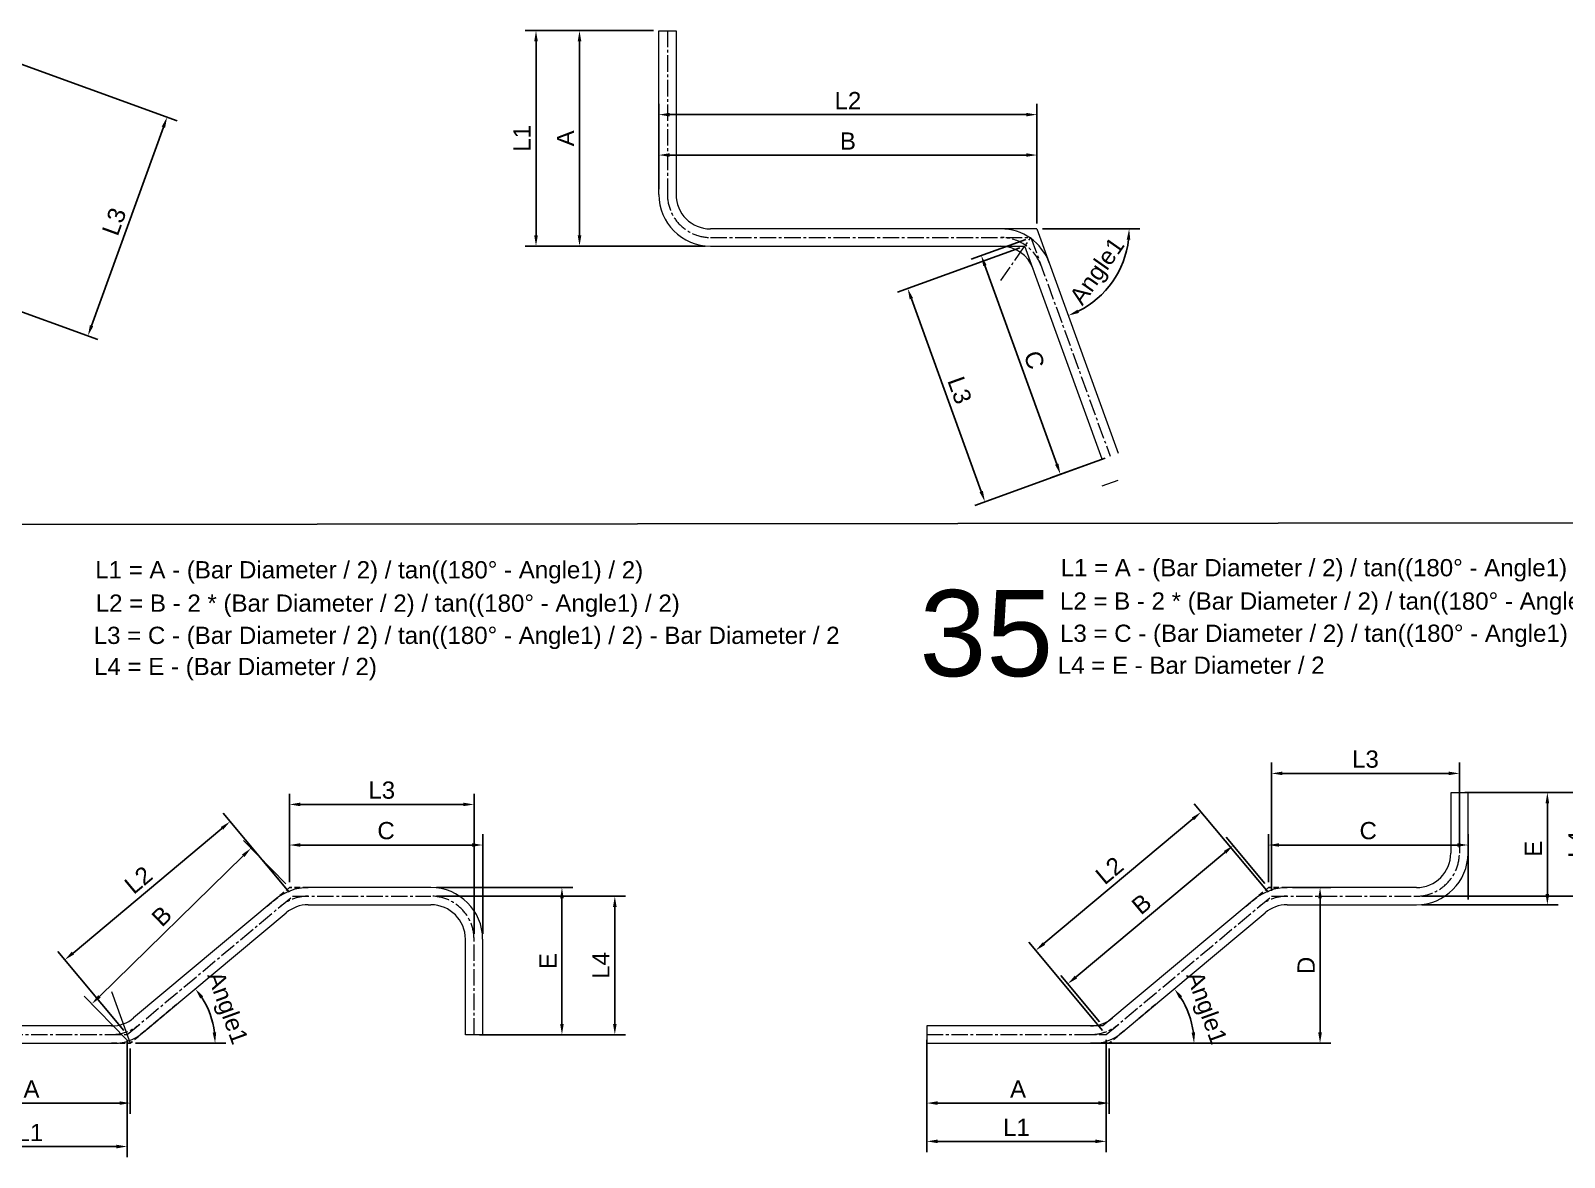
# Model space of a CAD drawing. Header units: metres. Extents: x 125 to 13754, y 1503 to 11930.
# Drawn here: x 2531 to 4311, y 7544 to 8852 of the extents above; entities that cross this region are included whole.
import ezdxf

# ---------------------------------------------------------------- set-up
doc = ezdxf.new("R2010")
doc.units = ezdxf.units.M
doc.linetypes.add('CENTER2', pattern=[28.575, 19.05, -3.175, 3.175, -3.175])
doc.linetypes.add('HIDDEN', pattern=[9.525, 6.35, -3.175])
doc.layers.add('Border', color=6, linetype='HIDDEN')
for name, color, linetype, lineweight in [('CL', 5, 'CENTER2', 0), ('D-STR-DIM', 7, 'Continuous', 0), ('Rebar', 7, 'Continuous', 20)]:
    doc.layers.add(name, color=color, linetype=linetype, lineweight=lineweight)
doc.styles.add('Arial', font='arial.ttf')
doc.dimstyles.new('Check', dxfattribs={"dimscale": 10, "dimtxt": 2, "dimasz": 1.25, "dimexe": 1.25, "dimexo": 0.625, "dimtad": 1, "dimtoh": 1, "dimdec": 1, "dimtxsty": 'Arial', "dimcen": 2.5, "dimclrd": 8, "dimclre": 8, "dimclrt": 1, "dimaunit": 1, "dimadec": 3, "dimazin": 0, "dimtfac": 1, "dimtdec": 1, "dimtix": 1, "dimtmove": 0, "dimatfit": 3, "dimfxl": 1, "dimarcsym": 0})
doc.dimstyles.new('D1-1', dxfattribs={"dimscale": 10, "dimtxt": 2, "dimasz": 1.25, "dimexe": 1.25, "dimexo": 0.625, "dimtad": 1, "dimdec": 1, "dimtxsty": 'Arial', "dimcen": 2.5, "dimclrd": 8, "dimclre": 8, "dimclrt": 4, "dimadec": 1, "dimazin": 0, "dimtfac": 1, "dimtdec": 1, "dimtix": 1, "dimtmove": 0, "dimatfit": 3, "dimfxl": 1, "dimarcsym": 0})

# ---------------------------------------------------------------- blocks, each defined once
blk = doc.blocks.new('*D35')
at = {"layer": 'D-STR-DIM', "color": 8, "lineweight": -2, "transparency": 16777216}
for p, q in [((3259.8, 8668), (3259.8, 8719.9)), ((3272.3, 8707.4), (3686.4, 8707.4)), ((3698.9, 8628), (3698.9, 8719.9))]:
    blk.add_line(p, q, dxfattribs=at)
at = {"layer": 'D-STR-DIM', "color": 8, "transparency": 16777216}
for points in [[(3272.3, 8709.5), (3272.3, 8705.4), (3259.8, 8707.4)], [(3686.4, 8709.5), (3686.4, 8705.4), (3698.9, 8707.4)]]:
    blk.add_solid(points, dxfattribs=at)
at = {"layer": 'Defpoints', "color": 0, "transparency": 16777216}
for p in [(3698.9, 8707.4), (3259.8, 8661.8), (3698.9, 8621.8)]:
    blk.add_point(p, dxfattribs=at)
at = {"layer": 'D-STR-DIM', "color": 4, "transparency": 16777216, "insert": (3479.4, 8723.7), "char_height": 20, "attachment_point": 5, "style": 'Arial'}
blk.add_mtext('B', dxfattribs=at)
blk = doc.blocks.new('*D34')
at = {"layer": 'D-STR-DIM', "color": 8, "lineweight": -2, "transparency": 16777216}
for p, q in [((3253.6, 8851.8), (3155.3, 8851.8)), ((3167.8, 8614.3), (3167.8, 8839.3)), ((3313.6, 8601.8), (3155.3, 8601.8))]:
    blk.add_line(p, q, dxfattribs=at)
at = {"layer": 'D-STR-DIM', "color": 8, "transparency": 16777216}
for points in [[(3165.7, 8839.3), (3169.9, 8839.3), (3167.8, 8851.8)], [(3165.7, 8614.3), (3169.9, 8614.3), (3167.8, 8601.8)]]:
    blk.add_solid(points, dxfattribs=at)
at = {"layer": 'Defpoints', "color": 0, "transparency": 16777216}
for p in [(3167.8, 8851.8), (3259.8, 8851.8), (3319.8, 8601.8)]:
    blk.add_point(p, dxfattribs=at)
at = {"layer": 'D-STR-DIM', "color": 4, "transparency": 16777216, "insert": (3151.5, 8726.8), "char_height": 20, "attachment_point": 5, "rotation": 90, "style": 'Arial'}
blk.add_mtext('A', dxfattribs=at)
blk = doc.blocks.new('*D36')
at = {"layer": 'D-STR-DIM', "color": 8, "lineweight": -2, "transparency": 16777216}
for p, q in [((3686, 8609.6), (3622.4, 8586.6)), ((3638.4, 8579.1), (3721.8, 8348.7)), ((3777.9, 8355.7), (3714.4, 8332.7))]:
    blk.add_line(p, q, dxfattribs=at)
at = {"layer": 'D-STR-DIM', "color": 8, "transparency": 16777216}
for points in [[(3640.4, 8579.8), (3636.5, 8578.4), (3634.2, 8590.9)], [(3723.8, 8349.4), (3719.9, 8348), (3726.1, 8337)]]:
    blk.add_solid(points, dxfattribs=at)
at = {"layer": 'Defpoints', "color": 0, "transparency": 16777216}
for p in [(3691.9, 8611.8), (3783.8, 8357.9), (3726.1, 8337)]:
    blk.add_point(p, dxfattribs=at)
at = {"layer": 'D-STR-DIM', "color": 4, "transparency": 16777216, "insert": (3695.7, 8469.6), "char_height": 20, "attachment_point": 5, "rotation": 289.9065, "style": 'Arial'}
blk.add_mtext('C', dxfattribs=at)
blk = doc.blocks.new('*D37')
at = {"layer": 'D-STR-DIM', "color": 8, "lineweight": -2, "transparency": 16777216}
blk.add_line((3705.1, 8621.8), (3818.4, 8621.8), dxfattribs=at)
blk.add_arc((3698.9, 8621.8), 107, 296.6028, 353.3037, dxfattribs=at)
at = {"layer": 'D-STR-DIM', "color": 8, "transparency": 16777216}
for points in [[(3803.1, 8609.4), (3807.2, 8609.2), (3805.9, 8621.8)], [(3747.6, 8524.2), (3746, 8528), (3735.3, 8521.1)]]:
    blk.add_solid(points, dxfattribs=at)
at = {"layer": 'Defpoints', "color": 0, "transparency": 16777216}
for p in [(3319.8, 8621.8), (3698.9, 8621.8), (3698.9, 8621.8), (3772.2, 8543.8), (3793.2, 8361.3)]:
    blk.add_point(p, dxfattribs=at)
at = {"layer": 'D-STR-DIM', "color": 4, "transparency": 16777216, "insert": (3770.8, 8571.3), "char_height": 20, "attachment_point": 5, "rotation": 54.9533, "style": 'Arial'}
blk.add_mtext('Angle1', dxfattribs=at)
blk = doc.blocks.new('*D56')
at = {"layer": 'D-STR-DIM', "color": 8, "lineweight": -2, "transparency": 16777216}
for p, q in [((2416.8, 7680.5), (2416.8, 7594.7)), ((2646.3, 7670.5), (2646.3, 7594.7)), ((2633.8, 7607.2), (2429.3, 7607.2))]:
    blk.add_line(p, q, dxfattribs=at)
at = {"layer": 'D-STR-DIM', "color": 8, "transparency": 16777216}
for points in [[(2429.3, 7609.3), (2429.3, 7605.2), (2416.8, 7607.2)], [(2633.8, 7609.3), (2633.8, 7605.2), (2646.3, 7607.2)]]:
    blk.add_solid(points, dxfattribs=at)
at = {"layer": 'Defpoints', "color": 0, "transparency": 16777216}
for p in [(2416.8, 7686.7), (2646.3, 7676.7), (2416.8, 7607.2)]:
    blk.add_point(p, dxfattribs=at)
at = {"layer": 'D-STR-DIM', "color": 4, "transparency": 16777216, "insert": (2531.6, 7623.5), "char_height": 20, "attachment_point": 5, "style": 'Arial'}
blk.add_mtext('A', dxfattribs=at)
blk = doc.blocks.new('*D57')
at = {"layer": 'D-STR-DIM', "color": 8, "lineweight": -2, "transparency": 16777216}
for p, q in [((2826.7, 7861.8), (2777.7, 7912)), ((2610.6, 7731.1), (2777.5, 7894.3)), ((2641.9, 7681.2), (2592.9, 7731.3))]:
    blk.add_line(p, q, dxfattribs=at)
at = {"layer": 'D-STR-DIM', "color": 8, "transparency": 16777216}
for points in [[(2776, 7895.8), (2778.9, 7892.8), (2786.4, 7903)], [(2609.1, 7732.6), (2612, 7729.6), (2601.6, 7722.4)]]:
    blk.add_solid(points, dxfattribs=at)
at = {"layer": 'Defpoints', "color": 0, "transparency": 16777216}
for p in [(2786.4, 7903), (2831.1, 7857.3), (2646.3, 7676.7)]:
    blk.add_point(p, dxfattribs=at)
at = {"layer": 'D-STR-DIM', "color": 4, "transparency": 16777216, "insert": (2682.7, 7824.3), "char_height": 20, "attachment_point": 5, "rotation": 44.3457, "style": 'Arial'}
blk.add_mtext('B', dxfattribs=at)
blk = doc.blocks.new('*D58')
at = {"layer": 'D-STR-DIM', "color": 8, "lineweight": -2, "transparency": 16777216}
for p, q in [((2831.1, 7863.6), (2831.1, 7919.2)), ((2843.6, 7906.7), (3042.9, 7906.7)), ((3055.4, 7803.6), (3055.4, 7919.2))]:
    blk.add_line(p, q, dxfattribs=at)
at = {"layer": 'D-STR-DIM', "color": 8, "transparency": 16777216}
for points in [[(2843.6, 7908.8), (2843.6, 7904.7), (2831.1, 7906.7)], [(3042.9, 7908.8), (3042.9, 7904.7), (3055.4, 7906.7)]]:
    blk.add_solid(points, dxfattribs=at)
at = {"layer": 'Defpoints', "color": 0, "transparency": 16777216}
for p in [(3055.4, 7906.7), (2831.1, 7857.3), (3055.4, 7797.3)]:
    blk.add_point(p, dxfattribs=at)
at = {"layer": 'D-STR-DIM', "color": 4, "transparency": 16777216, "insert": (2943.2, 7923.3), "char_height": 20, "attachment_point": 5, "style": 'Arial'}
blk.add_mtext('C', dxfattribs=at)
blk = doc.blocks.new('*D59')
at = {"layer": 'D-STR-DIM', "color": 8, "lineweight": -2, "transparency": 16777216}
blk.add_line((2652.5, 7676.7), (2757.3, 7676.7), dxfattribs=at)
blk.add_arc((2646.3, 7676.7), 98.5, 7.2776, 32.6304, dxfattribs=at)
at = {"layer": 'D-STR-DIM', "color": 8, "transparency": 16777216}
for points in [[(2727.5, 7728.6), (2730.9, 7731.1), (2721.8, 7739.9)], [(2746, 7689.3), (2741.9, 7689.1), (2744.8, 7676.7)]]:
    blk.add_solid(points, dxfattribs=at)
at = {"layer": 'Defpoints', "color": 0, "transparency": 16777216}
for p in [(2827.2, 7828), (2742.1, 7699.4), (2416.8, 7676.7), (2628.1, 7676.7), (2660.2, 7688.4)]:
    blk.add_point(p, dxfattribs=at)
at = {"layer": 'D-STR-DIM', "color": 4, "transparency": 16777216, "insert": (2756.9, 7716.9), "char_height": 20, "attachment_point": 5, "rotation": 289.954, "style": 'Arial'}
blk.add_mtext('Angle1', dxfattribs=at)
blk = doc.blocks.new('*D60')
at = {"layer": 'D-STR-DIM', "color": 8, "lineweight": -2, "transparency": 16777216}
for p, q in [((3001.6, 7857.3), (3159.9, 7857.3)), ((3147.4, 7844.8), (3147.4, 7699.1)), ((3061.6, 7686.6), (3159.9, 7686.6))]:
    blk.add_line(p, q, dxfattribs=at)
at = {"layer": 'D-STR-DIM', "color": 8, "transparency": 16777216}
for points in [[(3145.3, 7844.8), (3149.5, 7844.8), (3147.4, 7857.3)], [(3145.3, 7699.1), (3149.5, 7699.1), (3147.4, 7686.6)]]:
    blk.add_solid(points, dxfattribs=at)
at = {"layer": 'Defpoints', "color": 0, "transparency": 16777216}
for p in [(2995.4, 7857.3), (3055.4, 7686.6), (3147.4, 7686.6)]:
    blk.add_point(p, dxfattribs=at)
at = {"layer": 'D-STR-DIM', "color": 4, "transparency": 16777216, "insert": (3131.2, 7772), "char_height": 20, "attachment_point": 5, "rotation": 90, "style": 'Arial'}
blk.add_mtext('E', dxfattribs=at)
blk = doc.blocks.new('*D63')
at = {"layer": 'D-STR-DIM', "color": 8, "lineweight": -2, "transparency": 16777216}
for p, q in [((3571, 7680.5), (3571, 7594.7)), ((3782.7, 7670.5), (3782.7, 7594.7)), ((3770.2, 7607.2), (3583.5, 7607.2))]:
    blk.add_line(p, q, dxfattribs=at)
at = {"layer": 'D-STR-DIM', "color": 8, "transparency": 16777216}
for points in [[(3583.5, 7609.3), (3583.5, 7605.2), (3571, 7607.2)], [(3770.2, 7609.3), (3770.2, 7605.2), (3782.7, 7607.2)]]:
    blk.add_solid(points, dxfattribs=at)
at = {"layer": 'Defpoints', "color": 0, "transparency": 16777216}
for p in [(3571, 7686.7), (3782.7, 7676.7), (3571, 7607.2)]:
    blk.add_point(p, dxfattribs=at)
at = {"layer": 'D-STR-DIM', "color": 4, "transparency": 16777216, "insert": (3676.9, 7623.5), "char_height": 20, "attachment_point": 5, "style": 'Arial'}
blk.add_mtext('A', dxfattribs=at)
blk = doc.blocks.new('*D64')
at = {"layer": 'D-STR-DIM', "color": 8, "lineweight": -2, "transparency": 16777216}
for p, q in [((3963.5, 7862.1), (3918.7, 7915.8)), ((3744.2, 7753.6), (3917.1, 7898.2)), ((3771.5, 7701.5), (3726.6, 7755.2))]:
    blk.add_line(p, q, dxfattribs=at)
at = {"layer": 'D-STR-DIM', "color": 8, "transparency": 16777216}
for points in [[(3915.8, 7899.8), (3918.4, 7896.6), (3926.7, 7906.2)], [(3742.9, 7755.2), (3745.6, 7752), (3734.6, 7745.6)]]:
    blk.add_solid(points, dxfattribs=at)
at = {"layer": 'Defpoints', "color": 0, "transparency": 16777216}
for p in [(3926.7, 7906.2), (3967.5, 7857.3), (3775.5, 7696.7)]:
    blk.add_point(p, dxfattribs=at)
at = {"layer": 'D-STR-DIM', "color": 4, "transparency": 16777216, "insert": (3820.2, 7838.3), "char_height": 20, "attachment_point": 5, "rotation": 39.908, "style": 'Arial'}
blk.add_mtext('B', dxfattribs=at)
blk = doc.blocks.new('*D65')
at = {"layer": 'D-STR-DIM', "color": 8, "lineweight": -2, "transparency": 16777216}
for p, q in [((3995.6, 7857.3), (4040, 7857.3)), ((4027.5, 7689.2), (4027.5, 7844.8)), ((3767.2, 7676.7), (4040, 7676.7))]:
    blk.add_line(p, q, dxfattribs=at)
at = {"layer": 'D-STR-DIM', "color": 8, "transparency": 16777216}
for points in [[(4025.4, 7844.8), (4029.6, 7844.8), (4027.5, 7857.3)], [(4025.4, 7689.2), (4029.6, 7689.2), (4027.5, 7676.7)]]:
    blk.add_solid(points, dxfattribs=at)
at = {"layer": 'Defpoints', "color": 0, "transparency": 16777216}
for p in [(3989.3, 7857.3), (4027.5, 7857.3), (3761, 7676.7)]:
    blk.add_point(p, dxfattribs=at)
at = {"layer": 'D-STR-DIM', "color": 4, "transparency": 16777216, "insert": (4011.3, 7767), "char_height": 20, "width": 15.706, "attachment_point": 5, "rotation": 90, "style": 'Arial'}
blk.add_mtext('D', dxfattribs=at)
blk = doc.blocks.new('*D61')
at = {"layer": 'D-STR-DIM', "color": 8, "lineweight": -2, "transparency": 16777216}
for p, q in [((3967.5, 7863.6), (3967.5, 7919.2)), ((3980, 7906.7), (4186.8, 7906.7)), ((4199.3, 7843.6), (4199.3, 7919.2))]:
    blk.add_line(p, q, dxfattribs=at)
at = {"layer": 'D-STR-DIM', "color": 8, "transparency": 16777216}
for points in [[(3980, 7908.8), (3980, 7904.7), (3967.5, 7906.7)], [(4186.8, 7908.8), (4186.8, 7904.7), (4199.3, 7906.7)]]:
    blk.add_solid(points, dxfattribs=at)
at = {"layer": 'Defpoints', "color": 0, "transparency": 16777216}
for p in [(4199.3, 7906.7), (3967.5, 7857.3), (4199.3, 7837.3)]:
    blk.add_point(p, dxfattribs=at)
at = {"layer": 'D-STR-DIM', "color": 4, "transparency": 16777216, "insert": (4083.4, 7923.3), "char_height": 20, "attachment_point": 5, "style": 'Arial'}
blk.add_mtext('C', dxfattribs=at)
blk = doc.blocks.new('*D66')
at = {"layer": 'D-STR-DIM', "color": 8, "lineweight": -2, "transparency": 16777216}
blk.add_line((3789, 7676.7), (3893.7, 7676.7), dxfattribs=at)
blk.add_arc((3782.7, 7676.7), 98.5, 7.2776, 32.6304, dxfattribs=at)
at = {"layer": 'D-STR-DIM', "color": 8, "transparency": 16777216}
for points in [[(3864, 7728.6), (3867.4, 7731.1), (3858.3, 7739.9)], [(3882.5, 7689.3), (3878.4, 7689.1), (3881.2, 7676.7)]]:
    blk.add_solid(points, dxfattribs=at)
at = {"layer": 'Defpoints', "color": 0, "transparency": 16777216}
for p in [(3963.7, 7828), (3878.6, 7699.4), (3571, 7676.7), (3764.6, 7676.7), (3796.7, 7688.4)]:
    blk.add_point(p, dxfattribs=at)
at = {"layer": 'D-STR-DIM', "color": 4, "transparency": 16777216, "insert": (3893.4, 7716.9), "char_height": 20, "attachment_point": 5, "rotation": 289.954, "style": 'Arial'}
blk.add_mtext('Angle1', dxfattribs=at)
blk = doc.blocks.new('*D62')
at = {"layer": 'D-STR-DIM', "color": 8, "lineweight": -2, "transparency": 16777216}
for p, q in [((4205.6, 7967.5), (4303.9, 7967.5)), ((4291.4, 7849.8), (4291.4, 7955)), ((4145.6, 7837.3), (4303.9, 7837.3))]:
    blk.add_line(p, q, dxfattribs=at)
at = {"layer": 'D-STR-DIM', "color": 8, "transparency": 16777216}
for points in [[(4289.3, 7955), (4293.5, 7955), (4291.4, 7967.5)], [(4289.3, 7849.8), (4293.5, 7849.8), (4291.4, 7837.3)]]:
    blk.add_solid(points, dxfattribs=at)
at = {"layer": 'Defpoints', "color": 0, "transparency": 16777216}
for p in [(4199.3, 7967.5), (4291.4, 7967.5), (4139.3, 7837.3)]:
    blk.add_point(p, dxfattribs=at)
at = {"layer": 'D-STR-DIM', "color": 4, "transparency": 16777216, "insert": (4275.1, 7902.4), "char_height": 20, "attachment_point": 5, "rotation": 90, "style": 'Arial'}
blk.add_mtext('E', dxfattribs=at)
blk = doc.blocks.new('*D232')
at = {"layer": 'D-STR-DIM', "color": 8, "lineweight": -2, "transparency": 16777216}
for p, q in [((2493.8, 8822.2), (2700.8, 8747.2)), ((2684.8, 8739.7), (2601.3, 8509.4)), ((2401.8, 8568.3), (2608.8, 8493.4))]:
    blk.add_line(p, q, dxfattribs=at)
at = {"layer": 'D-STR-DIM', "color": 8, "transparency": 16777216}
for points in [[(2682.8, 8740.5), (2686.7, 8739), (2689, 8751.5)], [(2599.4, 8510.1), (2603.3, 8508.7), (2597.1, 8497.6)]]:
    blk.add_solid(points, dxfattribs=at)
at = {"layer": 'Defpoints', "color": 0, "transparency": 16777216}
for p in [(2487.9, 8824.3), (2396, 8570.4), (2597.1, 8497.6)]:
    blk.add_point(p, dxfattribs=at)
at = {"layer": 'D-STR-DIM', "color": 1, "transparency": 16777216, "insert": (2627.6, 8630.2), "char_height": 20, "attachment_point": 5, "rotation": 70.0935, "style": 'Arial'}
blk.add_mtext('L3', dxfattribs=at)
blk = doc.blocks.new('*D238')
at = {"layer": 'D-STR-DIM', "color": 8, "lineweight": -2, "transparency": 16777216}
for p, q in [((3679, 8599.6), (3537.1, 8548.2)), ((3553.1, 8540.7), (3634.1, 8317)), ((3768.5, 8352.3), (3626.6, 8300.9))]:
    blk.add_line(p, q, dxfattribs=at)
at = {"layer": 'D-STR-DIM', "color": 8, "transparency": 16777216}
for points in [[(3555, 8541.4), (3551.1, 8540), (3548.8, 8552.5)], [(3636.1, 8317.7), (3632.2, 8316.2), (3638.4, 8305.2)]]:
    blk.add_solid(points, dxfattribs=at)
at = {"layer": 'Defpoints', "color": 0, "transparency": 16777216}
for p in [(3684.9, 8601.8), (3774.4, 8354.5), (3638.4, 8305.2)]:
    blk.add_point(p, dxfattribs=at)
at = {"layer": 'D-STR-DIM', "color": 1, "transparency": 16777216, "insert": (3609.1, 8434.5), "char_height": 20, "width": 475.314, "attachment_point": 5, "rotation": 289.9065, "style": 'Arial'}
blk.add_mtext('L3', dxfattribs=at)
blk = doc.blocks.new('*D239')
at = {"layer": 'D-STR-DIM', "color": 8, "lineweight": -2, "transparency": 16777216}
for p, q in [((3259.8, 8668), (3259.8, 8766.8)), ((3698.9, 8628), (3698.9, 8766.8)), ((3272.3, 8754.3), (3686.4, 8754.3))]:
    blk.add_line(p, q, dxfattribs=at)
at = {"layer": 'D-STR-DIM', "color": 8, "transparency": 16777216}
for points in [[(3272.3, 8756.4), (3272.3, 8752.3), (3259.8, 8754.3)], [(3686.4, 8756.4), (3686.4, 8752.3), (3698.9, 8754.3)]]:
    blk.add_solid(points, dxfattribs=at)
at = {"layer": 'Defpoints', "color": 0, "transparency": 16777216}
for p in [(3698.9, 8754.3), (3259.8, 8661.8), (3698.9, 8621.8)]:
    blk.add_point(p, dxfattribs=at)
at = {"layer": 'D-STR-DIM', "color": 1, "transparency": 16777216, "insert": (3479.4, 8770.6), "char_height": 20, "width": 572.618, "attachment_point": 5, "style": 'Arial'}
blk.add_mtext('L2', dxfattribs=at)
blk = doc.blocks.new('*D240')
at = {"layer": 'D-STR-DIM', "color": 8, "lineweight": -2, "transparency": 16777216}
for p, q in [((3253.6, 8851.8), (3104.8, 8851.8)), ((3117.3, 8839.3), (3117.3, 8614.3)), ((3313.6, 8601.8), (3104.8, 8601.8))]:
    blk.add_line(p, q, dxfattribs=at)
at = {"layer": 'D-STR-DIM', "color": 8, "transparency": 16777216}
for points in [[(3115.2, 8839.3), (3119.4, 8839.3), (3117.3, 8851.8)], [(3115.2, 8614.3), (3119.4, 8614.3), (3117.3, 8601.8)]]:
    blk.add_solid(points, dxfattribs=at)
at = {"layer": 'Defpoints', "color": 0, "transparency": 16777216}
for p in [(3259.8, 8851.8), (3117.3, 8601.8), (3319.8, 8601.8)]:
    blk.add_point(p, dxfattribs=at)
at = {"layer": 'D-STR-DIM', "color": 1, "transparency": 16777216, "insert": (3101, 8726.8), "char_height": 20, "attachment_point": 5, "rotation": 90, "style": 'Arial'}
blk.add_mtext('L1', dxfattribs=at)
blk = doc.blocks.new('*D249')
at = {"layer": 'D-STR-DIM', "color": 8, "lineweight": -2, "transparency": 16777216}
for p, q in [((2416.8, 7680.5), (2416.8, 7544.3)), ((2642.7, 7680.5), (2642.7, 7544.3)), ((2630.2, 7556.8), (2429.3, 7556.8))]:
    blk.add_line(p, q, dxfattribs=at)
at = {"layer": 'D-STR-DIM', "color": 8, "transparency": 16777216}
for points in [[(2429.3, 7558.9), (2429.3, 7554.7), (2416.8, 7556.8)], [(2630.2, 7558.9), (2630.2, 7554.7), (2642.7, 7556.8)]]:
    blk.add_solid(points, dxfattribs=at)
at = {"layer": 'Defpoints', "color": 0, "transparency": 16777216}
for p in [(2416.8, 7686.7), (2642.7, 7686.7), (2416.8, 7556.8)]:
    blk.add_point(p, dxfattribs=at)
at = {"layer": 'D-STR-DIM', "color": 1, "transparency": 16777216, "insert": (2529.7, 7573.1), "char_height": 20, "attachment_point": 5, "style": 'Arial'}
blk.add_mtext('L1', dxfattribs=at)
blk = doc.blocks.new('*D250')
at = {"layer": 'D-STR-DIM', "color": 8, "lineweight": -2, "transparency": 16777216}
for p, q in [((3001.6, 7847.3), (3221.3, 7847.3)), ((3208.8, 7699.1), (3208.8, 7834.8)), ((3051.6, 7686.6), (3221.3, 7686.6))]:
    blk.add_line(p, q, dxfattribs=at)
at = {"layer": 'D-STR-DIM', "color": 8, "transparency": 16777216}
for points in [[(3206.7, 7834.8), (3210.9, 7834.8), (3208.8, 7847.3)], [(3206.7, 7699.1), (3210.9, 7699.1), (3208.8, 7686.6)]]:
    blk.add_solid(points, dxfattribs=at)
at = {"layer": 'Defpoints', "color": 0, "transparency": 16777216}
for p in [(2995.4, 7847.3), (3208.8, 7847.3), (3045.4, 7686.6)]:
    blk.add_point(p, dxfattribs=at)
at = {"layer": 'D-STR-DIM', "color": 1, "transparency": 16777216, "insert": (3192.6, 7767), "char_height": 20, "attachment_point": 5, "rotation": 90, "style": 'Arial'}
blk.add_mtext('L4', dxfattribs=at)
blk = doc.blocks.new('*D251')
at = {"layer": 'D-STR-DIM', "color": 8, "lineweight": -2, "transparency": 16777216}
for p, q in [((2830.7, 7852.1), (2754.2, 7943.6)), ((2579.8, 7781.4), (2752.6, 7926)), ((2638.6, 7691.5), (2562.2, 7783))]:
    blk.add_line(p, q, dxfattribs=at)
at = {"layer": 'D-STR-DIM', "color": 8, "transparency": 16777216}
for points in [[(2751.3, 7927.6), (2754, 7924.4), (2762.2, 7934)], [(2578.4, 7783), (2581.1, 7779.8), (2570.2, 7773.4)]]:
    blk.add_solid(points, dxfattribs=at)
at = {"layer": 'Defpoints', "color": 0, "transparency": 16777216}
for p in [(2762.2, 7934), (2834.7, 7847.3), (2642.7, 7686.7)]:
    blk.add_point(p, dxfattribs=at)
at = {"layer": 'D-STR-DIM', "color": 1, "transparency": 16777216, "insert": (2655.7, 7866.2), "char_height": 20, "attachment_point": 5, "rotation": 39.908, "style": 'Arial'}
blk.add_mtext('L2', dxfattribs=at)
blk = doc.blocks.new('*D252')
at = {"layer": 'D-STR-DIM', "color": 8, "lineweight": -2, "transparency": 16777216}
for p, q in [((2831.1, 7863.6), (2831.1, 7966.3)), ((3045.4, 7803.6), (3045.4, 7966.3)), ((2843.6, 7953.8), (3032.9, 7953.8))]:
    blk.add_line(p, q, dxfattribs=at)
at = {"layer": 'D-STR-DIM', "color": 8, "transparency": 16777216}
for points in [[(2843.6, 7955.9), (2843.6, 7951.8), (2831.1, 7953.8)], [(3032.9, 7955.9), (3032.9, 7951.8), (3045.4, 7953.8)]]:
    blk.add_solid(points, dxfattribs=at)
at = {"layer": 'Defpoints', "color": 0, "transparency": 16777216}
for p in [(3045.4, 7953.8), (2831.1, 7857.3), (3045.4, 7797.3)]:
    blk.add_point(p, dxfattribs=at)
at = {"layer": 'D-STR-DIM', "color": 1, "transparency": 16777216, "insert": (2938.2, 7970.3), "char_height": 20, "attachment_point": 5, "style": 'Arial'}
blk.add_mtext('L3', dxfattribs=at)
blk = doc.blocks.new('*D257')
at = {"layer": 'D-STR-DIM', "color": 8, "lineweight": -2, "transparency": 16777216}
for p, q in [((3967.2, 7852.1), (3881.5, 7954.6)), ((3879.9, 7937), (3707, 7792.4)), ((3775.1, 7691.5), (3689.4, 7794))]:
    blk.add_line(p, q, dxfattribs=at)
at = {"layer": 'D-STR-DIM', "color": 8, "transparency": 16777216}
for points in [[(3878.6, 7938.6), (3881.2, 7935.4), (3889.5, 7945)], [(3705.7, 7794), (3708.4, 7790.8), (3697.5, 7784.4)]]:
    blk.add_solid(points, dxfattribs=at)
at = {"layer": 'Defpoints', "color": 0, "transparency": 16777216}
for p in [(3971.2, 7847.3), (3697.5, 7784.4), (3779.1, 7686.7)]:
    blk.add_point(p, dxfattribs=at)
at = {"layer": 'D-STR-DIM', "color": 1, "transparency": 16777216, "insert": (3783, 7877.2), "char_height": 20, "attachment_point": 5, "rotation": 39.908, "style": 'Arial'}
blk.add_mtext('L2', dxfattribs=at)
blk = doc.blocks.new('*D295')
at = {"layer": 'D-STR-DIM', "color": 8, "lineweight": -2, "transparency": 16777216}
for p, q in [((3779.1, 7680.5), (3779.1, 7550.3)), ((3571, 7670.5), (3571, 7550.3)), ((3583.5, 7562.8), (3766.6, 7562.8))]:
    blk.add_line(p, q, dxfattribs=at)
at = {"layer": 'D-STR-DIM', "color": 8, "transparency": 16777216}
for points in [[(3583.5, 7564.9), (3583.5, 7560.7), (3571, 7562.8)], [(3766.6, 7564.9), (3766.6, 7560.7), (3779.1, 7562.8)]]:
    blk.add_solid(points, dxfattribs=at)
at = {"layer": 'Defpoints', "color": 0, "transparency": 16777216}
for p in [(3571, 7676.7), (3779.1, 7686.7), (3779.1, 7562.8)]:
    blk.add_point(p, dxfattribs=at)
at = {"layer": 'D-STR-DIM', "color": 1, "transparency": 16777216, "insert": (3675, 7579.1), "char_height": 20, "attachment_point": 5, "style": 'Arial'}
blk.add_mtext('L1', dxfattribs=at)
blk = doc.blocks.new('*D296')
at = {"layer": 'D-STR-DIM', "color": 8, "lineweight": -2, "transparency": 16777216}
for p, q in [((3971.2, 7853.6), (3971.2, 8002.3)), ((4189.3, 7903.6), (4189.3, 8002.3)), ((3983.7, 7989.8), (4176.8, 7989.8))]:
    blk.add_line(p, q, dxfattribs=at)
at = {"layer": 'D-STR-DIM', "color": 8, "transparency": 16777216}
for points in [[(3983.7, 7991.9), (3983.7, 7987.8), (3971.2, 7989.8)], [(4176.8, 7991.9), (4176.8, 7987.8), (4189.3, 7989.8)]]:
    blk.add_solid(points, dxfattribs=at)
at = {"layer": 'Defpoints', "color": 0, "transparency": 16777216}
for p in [(4189.3, 7989.8), (4189.3, 7897.3), (3971.2, 7847.3)]:
    blk.add_point(p, dxfattribs=at)
at = {"layer": 'D-STR-DIM', "color": 1, "transparency": 16777216, "insert": (4080.2, 8006.3), "char_height": 20, "attachment_point": 5, "style": 'Arial'}
blk.add_mtext('L3', dxfattribs=at)
blk = doc.blocks.new('*D297')
at = {"layer": 'D-STR-DIM', "color": 8, "lineweight": -2, "transparency": 16777216}
for p, q in [((4195.6, 7967.5), (4354.4, 7967.5)), ((4341.9, 7859.8), (4341.9, 7955)), ((4145.6, 7847.3), (4354.4, 7847.3))]:
    blk.add_line(p, q, dxfattribs=at)
at = {"layer": 'D-STR-DIM', "color": 8, "transparency": 16777216}
for points in [[(4339.9, 7955), (4344, 7955), (4341.9, 7967.5)], [(4339.9, 7859.8), (4344, 7859.8), (4341.9, 7847.3)]]:
    blk.add_solid(points, dxfattribs=at)
at = {"layer": 'Defpoints', "color": 0, "transparency": 16777216}
for p in [(4189.3, 7967.5), (4341.9, 7967.5), (4139.3, 7847.3)]:
    blk.add_point(p, dxfattribs=at)
at = {"layer": 'D-STR-DIM', "color": 1, "transparency": 16777216, "insert": (4325.7, 7907.4), "char_height": 20, "attachment_point": 5, "rotation": 90, "style": 'Arial'}
blk.add_mtext('L4', dxfattribs=at)

msp = doc.modelspace()

# ---------------------------------------------------------------- linework, layer by layer
msp.add_line((125.39, 8276), (13753.94, 8291.2))
at = {"layer": 'Border'}
for p, q in [((2805.28, 7835.77), (2831.07, 7857.34)), ((2852.85, 7857.34), (2831.07, 7857.34)), ((3941.75, 7835.77), (3967.54, 7857.34)), ((3989.32, 7857.34), (3967.54, 7857.34)), ((2700.01, 7721.66), (2646.28, 7676.72)), ((3836.48, 7721.66), (3782.75, 7676.72)), ((2624.5, 7676.72), (2646.28, 7676.72)), ((3760.97, 7676.72), (3782.75, 7676.72))]:
    msp.add_line(p, q, dxfattribs=at)
at = {"layer": 'CL'}
for p, q in [((3269.84, 8851.75), (3269.84, 8661.75)), ((3319.84, 8611.75), (3691.87, 8611.75)), ((3656.8, 8561.75), (3691.25, 8610.87)), ((3691.87, 8611.75), (3783.81, 8357.87)), ((4189.31, 7967.47), (4189.31, 7897.34)), ((2642.65, 7686.72), (2834.7, 7847.34)), ((2834.7, 7847.34), (2995.36, 7847.34)), ((3779.12, 7686.72), (3971.17, 7847.34)), ((3971.17, 7847.34), (4139.31, 7847.34)), ((3045.36, 7686.62), (3045.36, 7797.34)), ((2416.84, 7686.72), (2642.65, 7686.72)), ((3570.96, 7686.72), (3779.12, 7686.72))]:
    msp.add_line(p, q, dxfattribs=at)
for centre, start, end in [((3319.84, 8661.75), 180, 270), ((3656.8, 8561.75), 19.90651, 90), ((4139.31, 7897.34), 270, 0), ((2852.85, 7797.34), 90, 129.90796), ((2995.36, 7797.34), 0, 90), ((3989.32, 7797.34), 90, 129.90796), ((2624.5, 7736.72), 270, 309.90796), ((3760.97, 7736.72), 270, 309.90796)]:
    msp.add_arc(centre, 50, start, end, dxfattribs=at)
at = {"layer": 'Rebar'}
for p, q in [((3259.84, 8661.75), (3259.84, 8851.75)), ((3259.84, 8851.75), (3279.84, 8851.75)), ((3279.84, 8851.75), (3279.84, 8661.75)), ((3698.88, 8621.75), (3319.84, 8621.75)), ((3698.88, 8621.75), (3793.21, 8361.28)), ((3319.84, 8601.75), (3684.85, 8601.75)), ((3774.4, 8354.47), (3684.85, 8601.75)), ((3774.4, 8323.4), (3793.21, 8330.21)), ((4199.31, 7967.47), (4179.31, 7967.47)), ((4179.31, 7967.47), (4179.31, 7897.34)), ((4199.31, 7897.34), (4199.31, 7967.47)), ((2995.36, 7857.34), (2852.85, 7857.34)), ((4139.31, 7857.34), (3989.32, 7857.34)), ((2814.36, 7843.36), (2650.17, 7706.04)), ((2852.84, 7837.34), (2995.36, 7837.34)), ((3950.83, 7843.36), (3775.5, 7696.72)), ((3989.32, 7837.34), (4139.31, 7837.34)), ((2660.2, 7688.37), (2827.18, 7828.02)), ((3796.67, 7688.37), (3963.65, 7828.02)), ((3035.36, 7686.62), (3035.36, 7797.34)), ((3055.36, 7797.34), (3055.36, 7686.62)), ((2624.5, 7696.72), (2416.84, 7696.72)), ((3775.5, 7696.72), (3570.96, 7696.72)), ((3570.96, 7696.72), (3570.96, 7676.72)), ((2416.84, 7676.72), (2628.13, 7676.72)), ((3055.36, 7686.62), (3035.36, 7686.62)), ((3570.96, 7676.72), (3764.6, 7676.72))]:
    msp.add_line(p, q, dxfattribs=at)
msp.add_lwpolyline([(2624.5, 7736.72), (2646.28, 7676.72)], dxfattribs=at)
for centre, radius, start, end in [((3319.84, 8661.75), 60, 180, 270), ((3319.84, 8661.75), 40, 180, 270), ((3656.8, 8561.75), 60, 19.90651, 90), ((3656.8, 8561.75), 40, 19.90651, 90), ((4139.31, 7897.34), 40, 270, 0), ((4139.31, 7897.34), 60, 270, 0), ((2852.85, 7797.34), 60, 90, 129.90796), ((2995.36, 7797.34), 60, 0, 90), ((3989.32, 7797.34), 60, 90, 129.90796), ((2852.84, 7797.34), 40, 90, 129.90796), ((2995.36, 7797.34), 40, 0, 90), ((3989.32, 7797.34), 40, 90, 129.90796), ((2624.5, 7736.72), 40, 270, 309.90796), ((3760.98, 7736.72), 40, 270, 309.90796), ((2628.13, 7726.72), 50, 270, 309.90796), ((3764.6, 7726.72), 50, 270, 309.90796)]:
    msp.add_arc(centre, radius, start, end, dxfattribs=at)

# ---------------------------------------------------------------- texts
at = {"layer": 'Rebar', "style": 'Arial'}
msp.add_text('35', height=100, dxfattribs=at).set_placement((3562.38, 8102.64))
at = {"layer": 'Rebar', "color": 0, "char_height": 20, "attachment_point": 5, "style": 'Arial'}
for s, insert in [('L1 = A - (Bar Diameter / 2) / tan((180° - Angle1) / 2)', (2923.63, 8223.12)), ('L1 = A - (Bar Diameter / 2) / tan((180° - Angle1) / 2)', (4044.38, 8225.54)), ('L2 = B - 2 * (Bar Diameter / 2) / tan((180° - Angle1) / 2)', (2945.19, 8184.43)), ('L2 = B - 2 * (Bar Diameter / 2) / tan((180° - Angle1) / 2)', (4064.57, 8186.86)), ('L3 = C - (Bar Diameter / 2) / tan((180° - Angle1) / 2) - Bar Diameter / 2', (3036.82, 8147.04)), ('L3 = C - (Bar Diameter / 2) / tan((180° - Angle1) / 2) -Bar Diameter / 2 ', (4154.71, 8149.46)), ('L4 = E - (Bar Diameter / 2) ', (2768.43, 8110.93)), ('L4 = E - Bar Diameter / 2', (3877.93, 8115.24))]:
    msp.add_mtext(s, dxfattribs=dict(at, insert=insert))

# ---------------------------------------------------------------- dimensions: what is measured, and where the dimension line sits
at = {"layer": 'D-STR-DIM'}
for base, p1, p2, angle, text, dimstyle, picture, middle in [((3117.29, 8601.75), (3259.84, 8851.75), (3319.84, 8601.75), 90, 'L1', 'Check', '*D240', (3101, 8726.75)), ((3167.77, 8851.75), (3319.84, 8601.75), (3259.84, 8851.75), 90, 'A', 'D1-1', '*D34', (3151.52, 8726.75)), ((4291.38, 7967.47), (4139.31, 7837.34), (4199.31, 7967.47), 90, 'E', 'D1-1', '*D62', (4275.13, 7902.4)), ((4341.94, 7967.47), (4139.31, 7847.34), (4189.31, 7967.47), 90, 'L4', 'Check', '*D297', (4325.69, 7907.4)), ((3147.43, 7686.62), (2995.36, 7857.34), (3055.36, 7686.62), 270, 'E', 'D1-1', '*D60', (3131.18, 7771.98)), ((4027.51, 7857.34), (3760.97, 7676.72), (3989.32, 7857.34), 90, 'D', 'D1-1', '*D65', (4011.26, 7767.03)), ((3208.83, 7847.34), (3045.36, 7686.62), (2995.36, 7847.34), 90, 'L4', 'Check', '*D250', (3192.58, 7766.98))]:
    dim = msp.add_linear_dim(base=base, p1=p1, p2=p2, angle=angle, text=text, dimstyle=dimstyle, dxfattribs=at)
    dim.commit()
    dim.dimension.update_dxf_attribs({"geometry": picture, "text_midpoint": middle})
for p1, p2, distance, text, dimstyle, picture, middle in [((2487.9, 8824.33), (2395.96, 8570.45), 213.9, 'L3', 'Check', '*D232', (2627.57, 8630.17)), ((3684.85, 8601.75), (3774.4, 8354.47), -144.68, 'L3', 'Check', '*D238', (3609.08, 8434.46)), ((3691.87, 8611.75), (3783.81, 8357.87), -61.37, 'C', 'D1-1', '*D36', (3695.74, 8469.57)), ((2642.65, 7686.72), (2834.7, 7847.34), 112.97, 'L2', 'Check', '*D251', (2655.75, 7866.18)), ((3971.17, 7847.34), (3779.12, 7686.72), -127.3, 'L2', 'Check', '*D257', (3783.02, 7877.18)), ((2646.28, 7676.72), (2831.07, 7857.34), 63.88, 'B', 'D1-1', '*D57', (2682.67, 7824.33)), ((3775.5, 7696.72), (3967.54, 7857.34), 63.69, 'B', 'D1-1', '*D64', (3820.23, 7838.35))]:
    dim = msp.add_aligned_dim(p1=p1, p2=p2, distance=distance, text=text, dimstyle=dimstyle, dxfattribs=at)
    dim.commit()
    dim.dimension.update_dxf_attribs({"geometry": picture, "text_midpoint": middle})
for base, p1, p2, text, dimstyle, picture, middle in [((3698.88, 8754.34), (3259.84, 8661.75), (3698.88, 8621.75), 'L2', 'Check', '*D239', (3479.36, 8770.63)), ((3698.88, 8707.43), (3259.84, 8661.75), (3698.88, 8621.75), 'B', 'D1-1', '*D35', (3479.36, 8723.68)), ((4189.31, 7989.84), (3971.17, 7847.34), (4189.31, 7897.34), 'L3', 'Check', '*D296', (4080.24, 8006.31)), ((3045.36, 7953.84), (2831.07, 7857.34), (3045.36, 7797.34), 'L3', 'Check', '*D252', (2938.21, 7970.31)), ((3055.36, 7906.74), (2831.07, 7857.34), (3055.36, 7797.34), 'C', 'D1-1', '*D58', (2943.21, 7923.33)), ((4199.31, 7906.74), (3967.54, 7857.34), (4199.31, 7837.34), 'C', 'D1-1', '*D61', (4083.42, 7923.33)), ((2416.84, 7607.24), (2646.28, 7676.72), (2416.84, 7686.72), 'A', 'D1-1', '*D56', (2531.56, 7623.49)), ((2416.84, 7556.8), (2642.65, 7686.72), (2416.84, 7686.72), 'L1', 'Check', '*D249', (2529.75, 7573.09)), ((3570.96, 7607.24), (3782.75, 7676.72), (3570.96, 7686.72), 'A', 'D1-1', '*D63', (3676.86, 7623.49)), ((3779.12, 7562.82), (3570.96, 7676.72), (3779.12, 7686.72), 'L1', 'Check', '*D295', (3675.04, 7579.11))]:
    dim = msp.add_linear_dim(base=base, p1=p1, p2=p2, text=text, dimstyle=dimstyle, dxfattribs=at)
    dim.commit()
    dim.dimension.update_dxf_attribs({"geometry": picture, "text_midpoint": middle})
for base, line1, line2, picture, middle in [((3772.24, 8543.83), ((3698.88, 8621.75), (3793.21, 8361.28)), ((3698.88, 8621.75), (3319.84, 8621.75)), '*D37', (3770.75, 8571.34)), ((2742.11, 7699.38), ((2660.2, 7688.37), (2827.18, 7828.02)), ((2416.84, 7676.72), (2628.13, 7676.72)), '*D59', (2756.92, 7716.89)), ((3878.58, 7699.38), ((3796.67, 7688.37), (3963.65, 7828.02)), ((3570.96, 7676.72), (3764.6, 7676.72)), '*D66', (3893.39, 7716.89))]:
    dim = msp.add_angular_dim_2l(base=base, line1=line1, line2=line2, text='Angle1', dimstyle='D1-1', dxfattribs=at)
    dim.commit()
    dim.dimension.update_dxf_attribs({"geometry": picture, "text_midpoint": middle})

doc.saveas('drawing.dxf')
